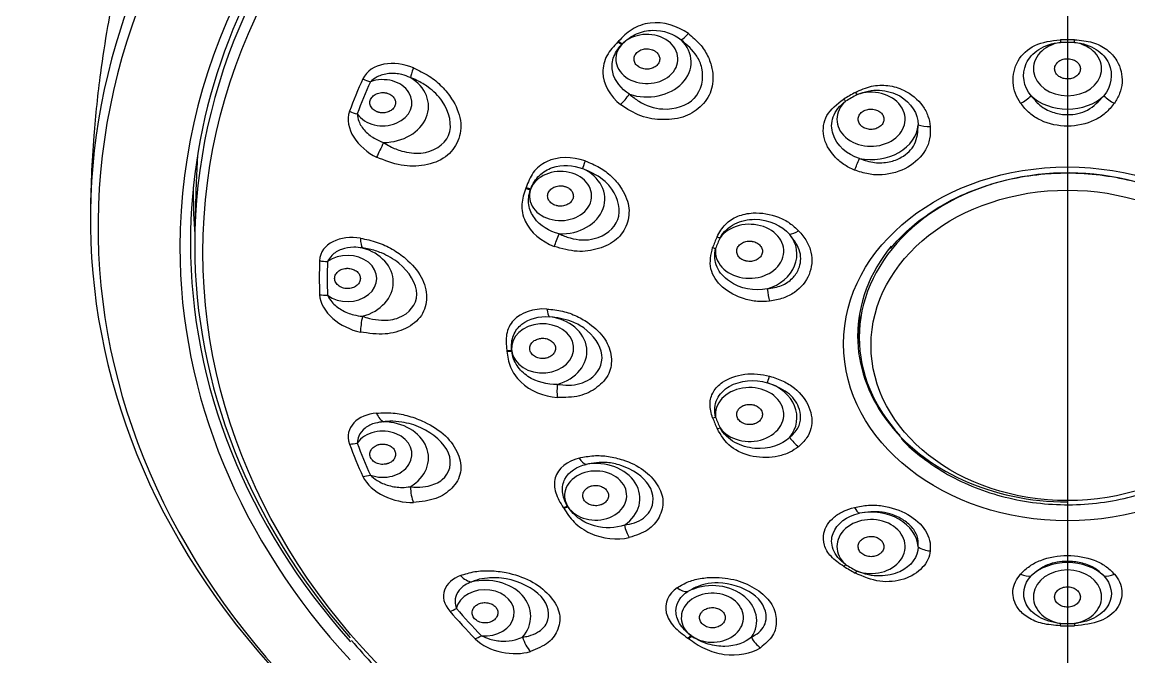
# Model space of a CAD drawing. Extents: x 1488 to 2842, y 0 to 992.
# Drawn here: x 1924.91 to 1967.95, y 621.13 to 645.82 of the extents above; entities that cross this region are included whole.
import ezdxf

# ---------------------------------------------------------------- set-up
doc = ezdxf.new("R2010")
doc.units = 0
doc.header["$LTSCALE"] = 10
doc.header["$MEASUREMENT"] = 0
doc.linetypes.add('CENTER2', pattern=[28.575, 19.05, -3.175, 3.175, -3.175])
doc.layers.add('1', color=7, linetype='CONTINUOUS')
doc.layers.add('Cneter', color=1, linetype='CENTER2', lineweight=13)

msp = doc.modelspace()

# ---------------------------------------------------------------- linework, layer by layer
at = {"layer": '1', "color": 7, "linetype": 'Continuous', "lineweight": -3}
for p, q in [((1931.681, 639.646), (1931.627, 637.754)), ((1957.462, 634.039), (1957.462, 633.553))]:
    msp.add_line(p, q, dxfattribs=at)
for centre, major_axis, ratio, start_param, end_param in [((1965.562, 637.88), (37.699, 0), 0.790155, 5.156583, 10.55138), ((1965.562, 637.072), (-34.52, 0), 0.790155, 3.141593, 6.283185), ((1965.562, 637.237), (34.11, 0), 0.790155, 0, 3.141593), ((1965.562, 638.163), (-37.999, 0), 0.790155, 5.627397, 6.920378), ((1965.562, 637.15), (-33.944, 0), 0.790155, 5.595275, 6.283185), ((1949.203, 644.386), (1.209, 0), 0.790155, 2.51018, 8.762594), ((1950.942, 645.759), (-0.475, -0.643), 0.18333, 0.372338, 1.069202), ((1965.562, 634.638), (21.895, 0), 0.790155, 2.493937, 2.495651), ((1948.227, 645.441), (-0.579, 0.552), 0.489427, 1.773217, 2.007632), ((1948.249, 645.464), (0.578, -0.553), 0.488794, 4.91568, 5.150095), ((1965.562, 634.625), (21.709, 0), 0.790155, 2.493937, 2.495651), ((1949.203, 644.272), (-1.723, 0), 0.790155, 1.168192, 3.821397), ((1965.562, 644.005), (1.328, 0), 0.790155, 1.780257, 7.64452), ((1965.562, 633.738), (-14.424, 0), 0.790155, 4.69308, 4.731698), ((1965.286, 645.521), (-0.012, 0.8), 0.011834, 2.076794, 2.23044), ((1965.562, 633.733), (14.302, 0), 0.790155, 1.551487, 1.590105), ((1965.838, 645.521), (-0.012, -0.8), 0.011834, 0.911152, 1.064799), ((1940.392, 644.539), (-0.385, -0.923), 0.069891, 5.30923, 5.987258), ((1965.562, 635.88), (-29.098, 0), 0.790155, 5.940229, 5.997824), ((1938.932, 642.686), (1.136, 0), 0.790155, 3.645275, 8.292777), ((1965.562, 635.85), (28.789, 0), 0.790155, 2.798636, 2.856231), ((1938.45, 644.112), (-0.911, 0.412), 0.577214, 1.512063, 1.825951), ((1938.932, 642.543), (-1.779, 0), 0.790155, 1.589334, 4.065533), ((1957.921, 642.043), (1.328, 0), 0.790155, 2.408576, 8.272839), ((1965.562, 633.738), (-14.424, 0), 0.790155, 5.321398, 5.360017), ((1957.381, 643.492), (0.386, -0.701), 0.350617, 5.125372, 5.279019), ((1948.326, 643.021), (-0.496, -0.628), 0.201371, 1.028996, 1.72586), ((1956.934, 643.235), (-0.41, 0.687), 0.369764, 1.971146, 2.124793), ((1965.562, 633.733), (14.302, 0), 0.790155, 2.179806, 2.218424), ((1963.754, 643.071), (-0.651, -0.465), 0.42584, 1.252545, 1.894), ((1965.562, 643.89), (-1.842, 0), 0.790155, 0.696206, 2.445387), ((1967.37, 643.071), (-0.651, 0.465), 0.42584, 1.247593, 1.889048), ((1937.937, 642.866), (0.937, -0.348), 0.588121, 4.613484, 4.927372), ((1957.921, 641.928), (-1.842, 0), 0.790155, 1.324524, 3.073705), ((1960.272, 642.177), (-0.797, -0.065), 0.516767, 0.830444, 1.4719), ((1938.977, 641.099), (-0.439, -0.898), 0.027536, 4.683208, 5.361237), ((1965.562, 639.044), (-33.89, 0), 0.790155, 6.220452, 6.260703), ((1957.346, 640.498), (-0.294, -0.744), 0.137649, 1.008542, 1.649998), ((1965.562, 633.553), (-8.1, 0), 0.790155, 3.141593, 5.631894), ((1945.845, 639.058), (1.209, 0), 0.790155, 2.879779, 9.132193), ((1945.845, 638.943), (-1.723, 0), 0.790155, 1.537791, 4.190996), ((1946.959, 640.851), (-0.262, -0.756), 0.015481, 5.319461, 6.016325), ((1965.562, 639.166), (-34, 0), 0.790155, 6.274055, 6.283185), ((1965.562, 639.166), (-34, 0), 0.790155, 0, 0.059494), ((1965.562, 634.638), (21.895, 0), 0.790155, 2.863537, 2.86525), ((1944.677, 639.795), (-0.753, 0.27), 0.589653, 1.54494, 1.779354), ((1944.687, 639.823), (0.752, -0.272), 0.589366, 4.687755, 4.92217), ((1965.562, 634.625), (21.709, 0), 0.790155, 2.863537, 2.86525), ((1953.198, 636.907), (1.328, 0), 0.790155, 3.036895, 8.901158), ((1945.771, 637.552), (-0.285, -0.748), 0.006264, 0.917112, 1.613975), ((1965.562, 633.738), (-14.424, 0), 0.790155, 5.949717, 5.988335), ((1952.048, 637.922), (0.733, -0.321), 0.579144, 4.807386, 4.961032), ((1953.198, 636.792), (-1.842, 0), 0.790155, 1.952843, 3.702024), ((1955.194, 638.158), (-0.58, -0.551), 0.3757, 0.441364, 1.082819), ((1965.562, 637.072), (-34.52, 0), 0.790155, 0, 0.629497), ((1965.562, 637.237), (34.11, 0), 0.790155, 3.141593, 3.755087), ((1965.562, 637.15), (-33.944, 0), 0.790155, 0, 0.605935), ((1938.353, 637.984), (-0.155, -0.988), 0.252062, 5.362069, 6.040098), ((1937.562, 635.706), (-1.779, 0), 0.790155, 1.903493, 4.379692), ((1951.877, 637.507), (-0.747, 0.287), 0.586457, 1.638854, 1.792501), ((1965.562, 633.733), (14.302, 0), 0.790155, 2.808124, 2.846742), ((1965.562, 633.605), (8.162, 0), 0.790155, 2.567172, 3.141593), ((1965.562, 633.553), (-8.1, 0), 0.790155, 5.631894, 6.283185), ((1937.562, 635.85), (1.136, 0), 0.790155, 3.959434, 8.606936), ((1965.562, 635.88), (-29.098, 0), 0.790155, 6.254388, 6.311983), ((1936.785, 637.118), (-0.999, 0.036), 0.612653, 1.279239, 1.593127), ((1965.562, 635.85), (28.789, 0), 0.790155, 3.112795, 3.17039), ((1954.077, 635.44), (0.098, -0.794), 0.237725, 4.681171, 5.322626), ((1936.785, 635.808), (0.999, 0.036), 0.612653, 4.37617, 4.690058), ((1945.488, 635.139), (-0.037, -0.799), 0.234951, 5.362384, 6.059247), ((1965.562, 634.039), (8.1, 0), 0.790155, 3.061138, 3.141593), ((1938.353, 634.367), (-0.212, -0.977), 0.207528, 4.74651, 5.424539), ((1945.149, 633.13), (1.209, 0), 0.790155, 3.249378, 9.501792), ((1945.149, 633.016), (-1.723, 0), 0.790155, 1.90739, 4.560595), ((1965.562, 633.605), (8.162, 0), 0.790155, 3.141593, 3.665552), ((1965.562, 634.039), (8.15, 0), 0.790155, 3.152785, 3.260973), ((1965.562, 633.553), (-8.1, 0), 0.790155, 0, 0.637449), ((1965.562, 634.638), (21.895, 0), 0.790155, 3.233136, 3.234849), ((1943.944, 633.547), (0.795, 0.092), 0.610341, 4.407184, 4.641599), ((1943.948, 633.518), (-0.794, -0.094), 0.610244, 1.264274, 1.498689), ((1965.562, 634.625), (21.709, 0), 0.790155, 3.233136, 3.234849), ((1954.077, 632.547), (-0.208, -0.772), 0.056522, 0.242482, 0.883937), ((1945.888, 631.723), (-0.061, -0.798), 0.212439, 4.718598, 5.415462), ((1953.198, 630.558), (1.328, 0), 0.790155, 3.665213, 9.529476), ((1953.198, 630.444), (-1.842, 0), 0.790155, 2.581161, 4.330343), ((1938.977, 631.252), (0.091, -0.996), 0.432054, 5.368556, 6.046585), ((1938.932, 628.869), (-1.779, 0), 0.790155, 2.217652, 4.693852), ((1951.877, 630.939), (0.747, 0.287), 0.586457, 4.337038, 4.490685), ((1965.562, 633.738), (-14.424, 0), 0.790155, 0.29485, 0.333468), ((1965.562, 633.733), (14.302, 0), 0.790155, 3.436443, 3.475061), ((1965.562, 633.605), (8.162, 0), 0.790155, 3.665551, 4.712389), ((1938.932, 629.013), (1.136, 0), 0.790155, 4.273594, 8.921095), ((1952.048, 630.524), (-0.733, -0.321), 0.579144, 1.168506, 1.322153), ((1937.937, 630.059), (-0.937, -0.348), 0.588121, 1.041925, 1.355813), ((1965.562, 635.88), (-29.098, 0), 0.790155, 0.285362, 0.342957), ((1965.562, 635.85), (28.789, 0), 0.790155, 3.426954, 3.484549), ((1955.194, 629.83), (0.511, -0.615), 0.556904, 4.516601, 5.158057), ((1946.728, 629.392), (0.202, -0.774), 0.44544, 5.337326, 6.034189), ((1947.211, 627.405), (1.209, 0), 0.790155, 3.618977, 9.871391), ((1947.211, 627.29), (-1.723, 0), 0.790155, 2.276989, 4.930194), ((1938.45, 628.813), (0.911, 0.412), 0.577214, 4.143346, 4.457234), ((1940.392, 627.812), (0.03, -1), 0.3897, 4.764865, 5.442893), ((1946.121, 627.482), (0.677, 0.426), 0.548886, 4.145622, 4.380037), ((1965.562, 634.638), (21.895, 0), 0.790155, 3.602735, 3.604448), ((1946.137, 627.456), (-0.676, -0.427), 0.548418, 1.002967, 1.237381), ((1965.562, 634.625), (21.709, 0), 0.790155, 3.602735, 3.604448), ((1957.346, 627.489), (0.189, -0.777), 0.318853, 5.403993, 6.045448), ((1957.921, 625.308), (-1.842, 0), 0.790155, 3.20948, 4.958661), ((1948.663, 626.321), (0.177, -0.78), 0.425202, 4.701083, 5.397947), ((1957.921, 625.422), (1.328, 0), 0.790155, 4.293532, 10.157795), ((1960.272, 625.81), (0.796, -0.078), 0.69797, 4.082197, 4.723652), ((1956.934, 625.211), (0.41, 0.687), 0.369764, 4.004746, 4.158392), ((1965.562, 633.738), (-14.424, 0), 0.790155, 0.923169, 0.961787), ((1965.562, 633.733), (14.302, 0), 0.790155, 4.064761, 4.10338), ((1965.562, 623.346), (-1.842, 0), 0.790155, 3.837798, 5.58698), ((1942.204, 625.002), (0.359, -0.933), 0.592247, 5.317737, 5.995766), ((1942.909, 622.702), (-1.779, 0), 0.790155, 2.531812, 5.008011), ((1957.381, 624.954), (-0.386, -0.701), 0.350617, 0.85052, 1.004166), ((1963.754, 624.916), (0.6, -0.53), 0.607043, 5.181947, 5.823402), ((1965.562, 623.461), (1.328, 0), 0.790155, 4.92185, 10.786113), ((1967.37, 624.916), (0.6, 0.53), 0.607043, 3.601376, 4.242831), ((1942.909, 622.845), (1.136, 0), 0.790155, 4.587753, 9.235255), ((1950.511, 624.387), (0.458, -0.656), 0.61852, 5.225567, 5.92243), ((1951.751, 622.654), (1.209, 0), 0.790155, 3.988576, 10.24099), ((1951.751, 622.539), (-1.723, 0), 0.790155, 2.646588, 5.299793), ((1941.794, 623.627), (-0.756, -0.654), 0.50602, 0.844351, 1.158239), ((1965.562, 635.88), (-29.098, 0), 0.790155, 0.599521, 0.657116), ((1965.562, 635.85), (28.789, 0), 0.790155, 3.741114, 3.798709), ((1965.286, 622.925), (0.012, 0.8), 0.011834, 3.899098, 4.052745), ((1965.562, 633.733), (14.302, 0), 0.790155, 4.69308, 4.731698), ((1965.838, 622.925), (0.012, -0.8), 0.011834, 5.372033, 5.52568), ((1942.768, 622.568), (0.716, 0.699), 0.485274, 3.956021, 4.26991), ((1950.923, 622.449), (0.468, 0.649), 0.413301, 3.957805, 4.19222), ((1965.562, 634.625), (21.709, 0), 0.790155, 3.972334, 3.974047), ((1965.562, 633.738), (-14.424, 0), 0.790155, 1.551487, 1.590105), ((1944.895, 622.076), (0.292, -0.956), 0.556219, 4.729444, 5.407473), ((1965.562, 634.638), (21.895, 0), 0.790155, 3.972334, 3.974047), ((1950.951, 622.429), (-0.467, -0.65), 0.412525, 0.815539, 1.049953), ((1953.72, 622.075), (0.431, -0.674), 0.60329, 4.599472, 5.296335)]:
    msp.add_ellipse(centre, major_axis=major_axis, ratio=ratio, start_param=start_param, end_param=end_param, dxfattribs=at)
for centre, major_axis in [((1965.562, 636.859), (33.622, 0)), ((1965.562, 633.305), (-8.709, 0)), ((1965.562, 633.248), (7.641, 0))]:
    msp.add_ellipse(centre, major_axis=major_axis, ratio=0.790155, dxfattribs=at)
for points, knots in [([(1938.14, 666.576), (1937.654, 666.019), (1936.823, 665.013), (1935.8, 663.648), (1935.013, 662.52), (1934.313, 661.453), (1933.592, 660.276), (1932.782, 658.845), (1931.991, 657.304), (1931.262, 655.722), (1930.624, 654.192), (1930.016, 652.561), (1929.385, 650.626), (1928.873, 648.742), (1928.488, 647.027), (1928.196, 645.503), (1927.907, 643.633), (1927.65, 641.188), (1927.571, 639.344), (1927.563, 638.317)], [0, 0, 0, 0, 0.073159, 0.128421, 0.166706, 0.205894, 0.252033, 0.300947, 0.366045, 0.420507, 0.470557, 0.527281, 0.590481, 0.669456, 0.716247, 0.761084, 0.820335, 0.900163, 1, 1, 1, 1]), ([(1950.817, 645.373), (1950.396, 645.684), (1949.838, 645.845), (1949.072, 645.751), (1948.832, 645.665), (1948.423, 645.409), (1948.261, 645.243), (1948.101, 645.076)], [0, 0, 0, 0, 0.5, 0.5, 0.75, 0.75, 1, 1, 1, 1]), ([(1950.817, 645.373), (1950.975, 645.242), (1951.279, 644.99), (1951.588, 644.515), (1951.786, 643.926), (1951.795, 643.223), (1951.388, 642.56), (1950.717, 642.099), (1949.852, 641.99), (1948.939, 642.117), (1948.434, 642.445), (1948.178, 642.612)], [0, 0, 0, 0, 0.087607, 0.169371, 0.250856, 0.377447, 0.501128, 0.621802, 0.747777, 0.872041, 1, 1, 1, 1]), ([(1948.249, 644.974), (1948.412, 645.141), (1948.599, 645.274), (1949.003, 645.452), (1949.217, 645.497), (1949.847, 645.513), (1950.25, 645.364), (1950.543, 645.128)], [0, 0, 0, 0, 0.25, 0.25, 0.5, 0.5, 1, 1, 1, 1]), ([(1948.078, 645.052), (1947.92, 644.886), (1947.76, 644.715), (1947.543, 644.315), (1947.487, 644.09), (1947.505, 643.404), (1947.771, 642.934), (1948.178, 642.612)], [0, 0, 0, 0, 0.25, 0.25, 0.5, 0.5, 1, 1, 1, 1]), ([(1948.527, 643.019), (1948.203, 643.22), (1947.952, 643.531), (1947.837, 644.052), (1947.842, 644.236), (1947.956, 644.601), (1948.069, 644.783), (1948.227, 644.95)], [0, 0, 0, 0, 0.5, 0.5, 0.75, 0.75, 1, 1, 1, 1]), ([(1948.527, 643.019), (1948.644, 642.923), (1949.01, 642.62), (1949.956, 642.306), (1950.769, 642.572), (1951.332, 643.162), (1951.473, 643.796), (1951.126, 644.614), (1950.766, 644.931), (1950.543, 645.128)], [0, 0, 0, 0, 0.080562, 0.253207, 0.499831, 0.500495, 0.747529, 0.843295, 1, 1, 1, 1]), ([(1949.502, 644.703), (1949.489, 644.711), (1949.461, 644.725), (1949.402, 644.75), (1949.321, 644.773), (1949.22, 644.784), (1949.083, 644.777), (1948.921, 644.727), (1948.772, 644.609), (1948.708, 644.479), (1948.7, 644.37), (1948.714, 644.289), (1948.75, 644.212), (1948.803, 644.144), (1948.855, 644.101), (1948.893, 644.076), (1948.92, 644.06), (1948.995, 644.022), (1949.134, 643.985), (1949.293, 643.992), (1949.411, 644.025), (1949.492, 644.061), (1949.563, 644.109), (1949.641, 644.186), (1949.703, 644.302), (1949.708, 644.454), (1949.651, 644.573), (1949.585, 644.643), (1949.54, 644.679), (1949.515, 644.695), (1949.502, 644.703)], [0, 0, 0, 0, 0.015625, 0.03125, 0.0625, 0.09375, 0.125, 0.1875, 0.25, 0.3125, 0.34375, 0.375, 0.40625, 0.4375, 0.46875, 0.476562, 0.484375, 0.5, 0.5625, 0.625, 0.65625, 0.6875, 0.71875, 0.75, 0.8125, 0.875, 0.9375, 0.96875, 0.984375, 1, 1, 1, 1]), ([(1963.738, 642.663), (1963.664, 642.786), (1963.511, 643.04), (1963.401, 643.61), (1963.547, 644.333), (1964.263, 645.017), (1964.934, 645.094), (1965.283, 645.134)], [0, 0, 0, 0, 0.121003, 0.24993, 0.500418, 0.740079, 1, 1, 1, 1]), ([(1964.148, 642.956), (1963.857, 643.311), (1963.764, 643.785), (1964.055, 644.421), (1964.22, 644.614), (1964.671, 644.906), (1964.961, 645.002), (1965.286, 645.031)], [0, 0, 0, 0, 0.5, 0.5, 0.75, 0.75, 1, 1, 1, 1]), ([(1965.838, 645.031), (1966.161, 645.002), (1966.451, 644.907), (1966.902, 644.616), (1967.069, 644.421), (1967.358, 643.79), (1967.266, 643.31), (1966.975, 642.956)], [0, 0, 0, 0, 0.25, 0.25, 0.5, 0.5, 1, 1, 1, 1]), ([(1965.84, 645.134), (1966.078, 645.114), (1966.529, 645.078), (1967.118, 644.779), (1967.59, 644.247), (1967.733, 643.61), (1967.615, 643.039), (1967.461, 642.786), (1967.385, 642.663)], [0, 0, 0, 0, 0.178327, 0.339125, 0.500023, 0.752204, 0.878517, 1, 1, 1, 1]), ([(1966.062, 644.005), (1966.062, 644.018), (1966.06, 644.044), (1966.05, 644.096), (1966.025, 644.16), (1965.977, 644.229), (1965.891, 644.31), (1965.748, 644.383), (1965.545, 644.41), (1965.345, 644.373), (1965.207, 644.292), (1965.128, 644.206), (1965.086, 644.134), (1965.067, 644.07), (1965.062, 644.025), (1965.062, 643.999), (1965.064, 643.96), (1965.076, 643.903), (1965.121, 643.807), (1965.219, 643.704), (1965.386, 643.625), (1965.578, 643.6), (1965.768, 643.634), (1965.93, 643.722), (1966.019, 643.831), (1966.056, 643.929), (1966.062, 643.979), (1966.062, 644.005)], [0, 0, 0, 0, 0.015625, 0.03125, 0.0625, 0.09375, 0.125, 0.1875, 0.25, 0.3125, 0.375, 0.40625, 0.4375, 0.46875, 0.484375, 0.492188, 0.5, 0.53125, 0.5625, 0.625, 0.6875, 0.75, 0.8125, 0.875, 0.9375, 0.96875, 1, 1, 1, 1]), ([(1940.122, 644.043), (1940.33, 643.944), (1940.733, 643.753), (1941.242, 643.332), (1941.701, 642.759), (1942.033, 642.007), (1941.914, 641.179), (1941.424, 640.514), (1940.586, 640.217), (1939.625, 640.193), (1939.009, 640.439), (1938.692, 640.566)], [0, 0, 0, 0, 0.087456, 0.169153, 0.25014, 0.377375, 0.499739, 0.622279, 0.749894, 0.871256, 1, 1, 1, 1]), ([(1940.004, 643.665), (1939.896, 643.707), (1939.627, 643.814), (1939.167, 643.844), (1938.731, 643.732), (1938.533, 643.568), (1938.45, 643.499)], [0, 0, 0, 0, 0.200427, 0.49953, 0.790892, 1, 1, 1, 1]), ([(1938.965, 641.138), (1939.047, 641.087), (1939.27, 640.946), (1939.761, 640.758), (1940.663, 640.637), (1941.335, 641.034), (1941.65, 641.8), (1941.469, 642.601), (1940.784, 643.253), (1940.332, 643.532), (1940.091, 643.63), (1940.004, 643.665)], [0, 0, 0, 0, 0.046355, 0.127416, 0.254336, 0.50001, 0.500136, 0.746142, 0.872777, 0.954138, 1, 1, 1, 1]), ([(1939.087, 643.062), (1939.079, 643.064), (1939.062, 643.068), (1939.028, 643.075), (1938.968, 643.082), (1938.881, 643.082), (1938.778, 643.065), (1938.65, 643.021), (1938.518, 642.927), (1938.429, 642.772), (1938.429, 642.628), (1938.474, 642.521), (1938.528, 642.449), (1938.599, 642.388), (1938.669, 642.349), (1938.721, 642.328), (1938.752, 642.318), (1938.771, 642.312), (1938.787, 642.308), (1938.803, 642.305), (1938.831, 642.299), (1938.918, 642.287), (1939.03, 642.294), (1939.146, 642.327), (1939.251, 642.376), (1939.357, 642.463), (1939.431, 642.596), (1939.439, 642.743), (1939.378, 642.885), (1939.277, 642.98), (1939.176, 643.034), (1939.12, 643.053), (1939.091, 643.061), (1939.087, 643.062)], [0, 0, 0, 0, 0.007812, 0.015625, 0.03125, 0.0625, 0.09375, 0.125, 0.1875, 0.25, 0.3125, 0.34375, 0.375, 0.40625, 0.4375, 0.453125, 0.460938, 0.46875, 0.472656, 0.476562, 0.484375, 0.5, 0.5625, 0.59375, 0.625, 0.6875, 0.75, 0.8125, 0.875, 0.9375, 0.96875, 0.996094, 1, 1, 1, 1]), ([(1957.311, 643.087), (1957.516, 643.181), (1957.906, 643.361), (1958.585, 643.388), (1959.325, 643.167), (1959.87, 642.706), (1960.159, 642.179), (1960.204, 641.898), (1960.226, 641.761)], [0, 0, 0, 0, 0.178327, 0.339125, 0.500023, 0.752204, 0.878517, 1, 1, 1, 1]), ([(1957.381, 643.002), (1957.663, 643.128), (1957.967, 643.185), (1958.539, 643.157), (1958.812, 643.075), (1959.488, 642.692), (1959.748, 642.255), (1959.759, 641.829)], [0, 0, 0, 0, 0.25, 0.25, 0.5, 0.5, 1, 1, 1, 1]), ([(1957.276, 640.067), (1957.133, 640.135), (1956.838, 640.274), (1956.365, 640.695), (1955.997, 641.361), (1956.115, 642.258), (1956.605, 642.633), (1956.86, 642.828)], [0, 0, 0, 0, 0.121003, 0.24993, 0.500418, 0.740079, 1, 1, 1, 1]), ([(1957.472, 640.516), (1956.989, 640.672), (1956.584, 641.019), (1956.373, 641.675), (1956.37, 641.91), (1956.527, 642.358), (1956.693, 642.57), (1956.934, 642.745)], [0, 0, 0, 0, 0.5, 0.5, 0.75, 0.75, 1, 1, 1, 1]), ([(1967.385, 642.663), (1967.275, 642.529), (1967.062, 642.269), (1966.469, 641.891), (1965.564, 641.697), (1964.657, 641.89), (1964.063, 642.268), (1963.849, 642.528), (1963.738, 642.663)], [0, 0, 0, 0, 0.130106, 0.252927, 0.499594, 0.746402, 0.869479, 1, 1, 1, 1]), ([(1964.148, 642.956), (1964.269, 642.809), (1964.501, 642.524), (1965.021, 642.279), (1965.65, 642.181), (1966.422, 642.348), (1966.784, 642.746), (1966.975, 642.956)], [0, 0, 0, 0, 0.179168, 0.347393, 0.501625, 0.737142, 1, 1, 1, 1]), ([(1937.937, 642.253), (1937.952, 642.157), (1937.987, 641.925), (1938.231, 641.568), (1938.589, 641.286), (1938.858, 641.18), (1938.965, 641.138)], [0, 0, 0, 0, 0.208279, 0.500324, 0.801781, 1, 1, 1, 1]), ([(1958.325, 642.275), (1958.315, 642.286), (1958.294, 642.306), (1958.247, 642.344), (1958.18, 642.384), (1958.09, 642.418), (1957.959, 642.443), (1957.789, 642.435), (1957.606, 642.363), (1957.471, 642.24), (1957.42, 642.111), (1957.42, 642.004), (1957.439, 641.927), (1957.471, 641.866), (1957.501, 641.827), (1957.52, 641.806), (1957.551, 641.776), (1957.603, 641.735), (1957.711, 641.678), (1957.867, 641.64), (1958.061, 641.654), (1958.234, 641.723), (1958.363, 641.839), (1958.428, 641.985), (1958.42, 642.115), (1958.377, 642.211), (1958.344, 642.255), (1958.325, 642.275)], [0, 0, 0, 0, 0.015625, 0.03125, 0.0625, 0.09375, 0.125, 0.1875, 0.25, 0.3125, 0.375, 0.40625, 0.4375, 0.46875, 0.484375, 0.492188, 0.5, 0.53125, 0.5625, 0.625, 0.6875, 0.75, 0.8125, 0.875, 0.9375, 0.96875, 1, 1, 1, 1]), ([(1960.226, 641.761), (1960.228, 641.599), (1960.23, 641.285), (1960.004, 640.697), (1959.403, 640.116), (1958.539, 639.855), (1957.805, 639.891), (1957.456, 640.007), (1957.276, 640.067)], [0, 0, 0, 0, 0.130106, 0.252927, 0.499594, 0.746402, 0.869479, 1, 1, 1, 1]), ([(1957.472, 640.516), (1957.666, 640.45), (1958.042, 640.321), (1958.624, 640.359), (1959.198, 640.569), (1959.713, 641.067), (1959.743, 641.566), (1959.759, 641.829)], [0, 0, 0, 0, 0.179168, 0.347393, 0.501625, 0.737142, 1, 1, 1, 1]), ([(1946.8, 640.424), (1946.297, 640.598), (1945.734, 640.594), (1945.092, 640.292), (1944.914, 640.144), (1944.657, 639.79), (1944.581, 639.589), (1944.508, 639.387)], [0, 0, 0, 0, 0.5, 0.5, 0.75, 0.75, 1, 1, 1, 1]), ([(1944.687, 639.333), (1944.762, 639.536), (1944.876, 639.713), (1945.168, 639.994), (1945.343, 640.096), (1945.91, 640.289), (1946.338, 640.263), (1946.703, 640.124)], [0, 0, 0, 0, 0.25, 0.25, 0.5, 0.5, 1, 1, 1, 1]), ([(1946.8, 640.424), (1946.993, 640.345), (1947.368, 640.193), (1947.84, 639.834), (1948.26, 639.336), (1948.561, 638.678), (1948.475, 637.942), (1948.07, 637.322), (1947.346, 636.978), (1946.482, 636.843), (1945.898, 637.011), (1945.601, 637.096)], [0, 0, 0, 0, 0.087607, 0.169371, 0.250856, 0.377447, 0.501128, 0.621802, 0.747777, 0.872041, 1, 1, 1, 1]), ([(1945.788, 637.582), (1945.929, 637.524), (1946.373, 637.341), (1947.334, 637.308), (1947.943, 637.785), (1948.199, 638.496), (1948.063, 639.13), (1947.424, 639.803), (1946.979, 640.001), (1946.703, 640.124)], [0, 0, 0, 0, 0.080562, 0.253207, 0.499831, 0.500495, 0.747529, 0.843295, 1, 1, 1, 1]), ([(1958.682, 637.015), (1958.9, 637.282), (1959.387, 637.792), (1960.273, 638.471), (1961.29, 639.043), (1962.408, 639.487), (1963.598, 639.794), (1964.663, 639.932), (1965.32, 639.955), (1965.562, 639.955)], [0, 0, 0, 0, 0.148784, 0.301881, 0.454578, 0.607051, 0.759409, 0.911703, 1, 1, 1, 1]), ([(1965.562, 639.955), (1965.778, 639.955), (1966.408, 639.935), (1967.447, 639.808), (1968.639, 639.512), (1969.761, 639.079), (1970.774, 638.514), (1971.488, 638.005), (1971.816, 637.669), (1971.893, 637.585)], [0, 0, 0, 0, 0.088697, 0.260068, 0.431487, 0.602833, 0.774127, 0.945438, 1, 1, 1, 1]), ([(1944.498, 639.358), (1944.426, 639.159), (1944.355, 638.953), (1944.329, 638.517), (1944.373, 638.29), (1944.674, 637.652), (1945.105, 637.285), (1945.601, 637.096)], [0, 0, 0, 0, 0.25, 0.25, 0.5, 0.5, 1, 1, 1, 1]), ([(1945.788, 637.582), (1945.409, 637.679), (1945.048, 637.9), (1944.718, 638.355), (1944.641, 638.528), (1944.584, 638.902), (1944.607, 639.104), (1944.677, 639.305)], [0, 0, 0, 0, 0.5, 0.5, 0.75, 0.75, 1, 1, 1, 1]), ([(1945.979, 639.438), (1945.963, 639.442), (1945.931, 639.448), (1945.864, 639.454), (1945.779, 639.452), (1945.679, 639.433), (1945.555, 639.388), (1945.427, 639.295), (1945.341, 639.143), (1945.341, 639.003), (1945.383, 638.899), (1945.434, 638.827), (1945.502, 638.766), (1945.583, 638.718), (1945.651, 638.692), (1945.698, 638.68), (1945.73, 638.673), (1945.818, 638.659), (1945.964, 638.664), (1946.109, 638.716), (1946.204, 638.78), (1946.263, 638.837), (1946.307, 638.902), (1946.345, 638.996), (1946.35, 639.121), (1946.285, 639.264), (1946.178, 639.359), (1946.084, 639.406), (1946.025, 639.427), (1945.995, 639.435), (1945.979, 639.438)], [0, 0, 0, 0, 0.015625, 0.03125, 0.0625, 0.09375, 0.125, 0.1875, 0.25, 0.3125, 0.34375, 0.375, 0.40625, 0.4375, 0.46875, 0.476562, 0.484375, 0.5, 0.5625, 0.625, 0.65625, 0.6875, 0.71875, 0.75, 0.8125, 0.875, 0.9375, 0.96875, 0.984375, 1, 1, 1, 1]), ([(1951.932, 637.469), (1952.027, 637.64), (1952.208, 637.966), (1952.716, 638.299), (1953.443, 638.454), (1954.181, 638.323), (1954.767, 638.02), (1954.994, 637.81), (1955.105, 637.707)], [0, 0, 0, 0, 0.178327, 0.339125, 0.500023, 0.752204, 0.878517, 1, 1, 1, 1]), ([(1952.048, 637.432), (1952.183, 637.665), (1952.384, 637.852), (1952.858, 638.093), (1953.133, 638.151), (1953.938, 638.148), (1954.451, 637.91), (1954.759, 637.566)], [0, 0, 0, 0, 0.25, 0.25, 0.5, 0.5, 1, 1, 1, 1]), ([(1953.885, 635.441), (1954.079, 635.475), (1954.456, 635.539), (1954.878, 635.834), (1955.176, 636.269), (1955.238, 636.914), (1954.924, 637.341), (1954.759, 637.566)], [0, 0, 0, 0, 0.179168, 0.347393, 0.501625, 0.737142, 1, 1, 1, 1]), ([(1955.105, 637.707), (1955.217, 637.574), (1955.434, 637.316), (1955.662, 636.729), (1955.594, 635.975), (1955.104, 635.367), (1954.509, 635.062), (1954.159, 634.999), (1953.978, 634.966)], [0, 0, 0, 0, 0.130106, 0.252927, 0.499594, 0.746402, 0.869479, 1, 1, 1, 1]), ([(1938.143, 637.035), (1938.029, 637.05), (1937.746, 637.087), (1937.316, 637.006), (1936.959, 636.795), (1936.836, 636.59), (1936.785, 636.505)], [0, 0, 0, 0, 0.200427, 0.49953, 0.790892, 1, 1, 1, 1]), ([(1938.061, 637.418), (1938.282, 637.372), (1938.708, 637.285), (1939.313, 637.003), (1939.93, 636.565), (1940.499, 635.926), (1940.696, 635.108), (1940.503, 634.358), (1939.868, 633.876), (1939.024, 633.626), (1938.388, 633.716), (1938.061, 633.762)], [0, 0, 0, 0, 0.087456, 0.169153, 0.25014, 0.377375, 0.499739, 0.622279, 0.749894, 0.871256, 1, 1, 1, 1]), ([(1938.143, 634.378), (1938.232, 634.348), (1938.476, 634.266), (1938.972, 634.202), (1939.806, 634.298), (1940.254, 634.835), (1940.253, 635.64), (1939.805, 636.362), (1938.97, 636.824), (1938.475, 636.985), (1938.231, 637.022), (1938.143, 637.035)], [0, 0, 0, 0, 0.046355, 0.127416, 0.254336, 0.50001, 0.500136, 0.746142, 0.872777, 0.954138, 1, 1, 1, 1]), ([(1953.978, 634.966), (1953.821, 634.956), (1953.497, 634.937), (1952.842, 635.068), (1952.1, 635.449), (1951.574, 636.242), (1951.697, 636.774), (1951.76, 637.05)], [0, 0, 0, 0, 0.121003, 0.24993, 0.500418, 0.740079, 1, 1, 1, 1]), ([(1953.885, 635.441), (1953.396, 635.348), (1952.833, 635.446), (1952.201, 635.886), (1952.031, 636.076), (1951.835, 636.514), (1951.812, 636.763), (1951.877, 637.017)], [0, 0, 0, 0, 0.5, 0.5, 0.75, 0.75, 1, 1, 1, 1]), ([(1953.352, 637.283), (1953.337, 637.287), (1953.305, 637.294), (1953.239, 637.302), (1953.155, 637.303), (1953.056, 637.288), (1952.932, 637.249), (1952.8, 637.163), (1952.705, 637.02), (1952.688, 636.858), (1952.743, 636.729), (1952.822, 636.643), (1952.895, 636.589), (1952.966, 636.555), (1953.019, 636.538), (1953.05, 636.529), (1953.098, 636.519), (1953.17, 636.51), (1953.3, 636.514), (1953.454, 636.556), (1953.601, 636.657), (1953.69, 636.794), (1953.708, 636.947), (1953.651, 637.096), (1953.549, 637.197), (1953.442, 637.254), (1953.383, 637.275), (1953.352, 637.283)], [0, 0, 0, 0, 0.015625, 0.03125, 0.0625, 0.09375, 0.125, 0.1875, 0.25, 0.3125, 0.375, 0.40625, 0.4375, 0.46875, 0.484375, 0.492188, 0.5, 0.53125, 0.5625, 0.625, 0.6875, 0.75, 0.8125, 0.875, 0.9375, 0.96875, 1, 1, 1, 1]), ([(1937.562, 636.245), (1937.553, 636.245), (1937.536, 636.244), (1937.501, 636.242), (1937.441, 636.235), (1937.358, 636.214), (1937.267, 636.172), (1937.163, 636.099), (1937.073, 635.978), (1937.049, 635.808), (1937.106, 635.671), (1937.191, 635.581), (1937.27, 635.525), (1937.361, 635.485), (1937.443, 635.464), (1937.501, 635.457), (1937.534, 635.455), (1937.555, 635.455), (1937.571, 635.455), (1937.588, 635.455), (1937.616, 635.457), (1937.705, 635.467), (1937.809, 635.5), (1937.906, 635.56), (1937.987, 635.632), (1938.053, 635.741), (1938.071, 635.885), (1938.021, 636.028), (1937.908, 636.147), (1937.774, 636.213), (1937.658, 636.239), (1937.597, 636.244), (1937.566, 636.245), (1937.562, 636.245)], [0, 0, 0, 0, 0.007812, 0.015625, 0.03125, 0.0625, 0.09375, 0.125, 0.1875, 0.25, 0.3125, 0.34375, 0.375, 0.40625, 0.4375, 0.453125, 0.460938, 0.46875, 0.472656, 0.476562, 0.484375, 0.5, 0.5625, 0.59375, 0.625, 0.6875, 0.75, 0.8125, 0.875, 0.9375, 0.96875, 0.996094, 1, 1, 1, 1]), ([(1936.785, 635.195), (1936.836, 635.106), (1936.959, 634.894), (1937.317, 634.613), (1937.747, 634.43), (1938.031, 634.393), (1938.143, 634.378)], [0, 0, 0, 0, 0.208279, 0.500324, 0.801781, 1, 1, 1, 1]), ([(1945.316, 634.662), (1944.799, 634.686), (1944.308, 634.525), (1943.876, 634.065), (1943.785, 633.878), (1943.713, 633.475), (1943.735, 633.266), (1943.759, 633.057)], [0, 0, 0, 0, 0.5, 0.5, 0.75, 0.75, 1, 1, 1, 1]), ([(1945.316, 634.662), (1945.52, 634.642), (1945.915, 634.604), (1946.486, 634.398), (1947.071, 634.049), (1947.623, 633.517), (1947.869, 632.805), (1947.785, 632.113), (1947.3, 631.59), (1946.602, 631.225), (1946.017, 631.219), (1945.72, 631.217)], [0, 0, 0, 0, 0.087607, 0.169371, 0.250856, 0.377447, 0.501128, 0.621802, 0.747777, 0.872041, 1, 1, 1, 1]), ([(1943.944, 633.057), (1943.922, 633.267), (1943.947, 633.465), (1944.087, 633.81), (1944.2, 633.955), (1944.626, 634.294), (1945.022, 634.389), (1945.41, 634.361)], [0, 0, 0, 0, 0.25, 0.25, 0.5, 0.5, 1, 1, 1, 1]), ([(1945.718, 631.73), (1945.866, 631.715), (1946.328, 631.666), (1947.175, 631.9), (1947.497, 632.514), (1947.41, 633.25), (1947.016, 633.806), (1946.172, 634.26), (1945.702, 634.322), (1945.41, 634.361)], [0, 0, 0, 0, 0.080562, 0.253207, 0.499831, 0.500495, 0.747529, 0.843295, 1, 1, 1, 1]), ([(1945.101, 633.523), (1945.084, 633.522), (1945.051, 633.518), (1944.986, 633.505), (1944.908, 633.479), (1944.823, 633.433), (1944.728, 633.355), (1944.652, 633.232), (1944.641, 633.066), (1944.705, 632.935), (1944.792, 632.85), (1944.872, 632.798), (1944.963, 632.761), (1945.061, 632.739), (1945.136, 632.734), (1945.185, 632.736), (1945.218, 632.739), (1945.307, 632.751), (1945.441, 632.797), (1945.552, 632.887), (1945.612, 632.974), (1945.64, 633.044), (1945.652, 633.117), (1945.645, 633.215), (1945.592, 633.334), (1945.465, 633.449), (1945.322, 633.507), (1945.213, 633.523), (1945.149, 633.526), (1945.117, 633.525), (1945.101, 633.523)], [0, 0, 0, 0, 0.015625, 0.03125, 0.0625, 0.09375, 0.125, 0.1875, 0.25, 0.3125, 0.34375, 0.375, 0.40625, 0.4375, 0.46875, 0.476562, 0.484375, 0.5, 0.5625, 0.625, 0.65625, 0.6875, 0.71875, 0.75, 0.8125, 0.875, 0.9375, 0.96875, 0.984375, 1, 1, 1, 1]), ([(1959.091, 629.64), (1959.098, 629.631), (1959.33, 629.341), (1959.93, 628.854), (1960.881, 628.206), (1961.962, 627.696), (1963.125, 627.322), (1964.347, 627.096), (1965.599, 627.023), (1966.85, 627.105), (1968.072, 627.34), (1969.234, 627.724), (1970.311, 628.248), (1971.274, 628.9), (1972.102, 629.666), (1972.772, 630.527), (1973.267, 631.461), (1973.571, 632.426), (1973.656, 633.132), (1973.662, 633.501), (1973.662, 633.553)], [0, 0, 0, 0, 0.001863, 0.063469, 0.125304, 0.187297, 0.249386, 0.311528, 0.373702, 0.435903, 0.498134, 0.560396, 0.622683, 0.684966, 0.747192, 0.809278, 0.871128, 0.932666, 0.990473, 1, 1, 1, 1]), ([(1943.763, 633.027), (1943.787, 632.821), (1943.815, 632.608), (1943.983, 632.194), (1944.121, 631.994), (1944.664, 631.48), (1945.203, 631.256), (1945.72, 631.217)], [0, 0, 0, 0, 0.25, 0.25, 0.5, 0.5, 1, 1, 1, 1]), ([(1945.718, 631.73), (1945.337, 631.715), (1944.915, 631.82), (1944.413, 632.152), (1944.266, 632.293), (1944.046, 632.625), (1943.974, 632.82), (1943.948, 633.027)], [0, 0, 0, 0, 0.5, 0.5, 0.75, 0.75, 1, 1, 1, 1]), ([(1951.76, 630.426), (1951.708, 630.609), (1951.61, 630.956), (1951.755, 631.456), (1952.189, 631.909), (1952.84, 632.135), (1953.498, 632.151), (1953.82, 632.082), (1953.978, 632.048)], [0, 0, 0, 0, 0.178327, 0.339125, 0.500023, 0.752204, 0.878517, 1, 1, 1, 1]), ([(1951.877, 630.449), (1951.813, 630.7), (1951.835, 630.945), (1952.03, 631.357), (1952.201, 631.53), (1952.828, 631.895), (1953.398, 631.934), (1953.885, 631.794)], [0, 0, 0, 0, 0.25, 0.25, 0.5, 0.5, 1, 1, 1, 1]), ([(1953.978, 632.048), (1954.158, 631.99), (1954.508, 631.877), (1955.102, 631.502), (1955.593, 630.857), (1955.663, 630.141), (1955.435, 629.624), (1955.218, 629.415), (1955.105, 629.307)], [0, 0, 0, 0, 0.130106, 0.252927, 0.499594, 0.746402, 0.869479, 1, 1, 1, 1]), ([(1954.759, 629.67), (1954.878, 629.784), (1955.111, 630.005), (1955.212, 630.434), (1955.121, 630.922), (1954.706, 631.477), (1954.169, 631.685), (1953.885, 631.794)], [0, 0, 0, 0, 0.179168, 0.347393, 0.501625, 0.737142, 1, 1, 1, 1]), ([(1938.692, 630.613), (1938.904, 630.622), (1939.313, 630.639), (1939.954, 630.514), (1940.667, 630.241), (1941.418, 629.768), (1941.911, 629.036), (1942.035, 628.277), (1941.665, 627.67), (1941.021, 627.233), (1940.428, 627.169), (1940.122, 627.136)], [0, 0, 0, 0, 0.087456, 0.169153, 0.25014, 0.377375, 0.499739, 0.622279, 0.749894, 0.871256, 1, 1, 1, 1]), ([(1953.043, 630.934), (1953.028, 630.93), (1952.997, 630.921), (1952.937, 630.897), (1952.868, 630.859), (1952.799, 630.801), (1952.729, 630.711), (1952.685, 630.581), (1952.715, 630.421), (1952.822, 630.282), (1952.962, 630.203), (1953.09, 630.17), (1953.189, 630.161), (1953.272, 630.166), (1953.328, 630.177), (1953.359, 630.184), (1953.406, 630.198), (1953.471, 630.224), (1953.573, 630.288), (1953.666, 630.394), (1953.71, 630.543), (1953.68, 630.695), (1953.581, 630.828), (1953.424, 630.922), (1953.266, 630.956), (1953.137, 630.953), (1953.074, 630.942), (1953.043, 630.934)], [0, 0, 0, 0, 0.015625, 0.03125, 0.0625, 0.09375, 0.125, 0.1875, 0.25, 0.3125, 0.375, 0.40625, 0.4375, 0.46875, 0.484375, 0.492188, 0.5, 0.53125, 0.5625, 0.625, 0.6875, 0.75, 0.8125, 0.875, 0.9375, 0.96875, 1, 1, 1, 1]), ([(1938.965, 630.275), (1938.857, 630.262), (1938.588, 630.23), (1938.231, 630.05), (1937.987, 629.764), (1937.952, 629.54), (1937.937, 629.446)], [0, 0, 0, 0, 0.200427, 0.49953, 0.790892, 1, 1, 1, 1]), ([(1940.004, 627.748), (1940.092, 627.74), (1940.333, 627.719), (1940.786, 627.773), (1941.47, 628.059), (1941.649, 628.675), (1941.334, 629.441), (1940.662, 630.022), (1939.759, 630.267), (1939.269, 630.305), (1939.046, 630.283), (1938.965, 630.275)], [0, 0, 0, 0, 0.046355, 0.127416, 0.254336, 0.50001, 0.500136, 0.746142, 0.872777, 0.954138, 1, 1, 1, 1]), ([(1955.105, 629.307), (1954.994, 629.229), (1954.765, 629.067), (1954.177, 628.879), (1953.345, 628.856), (1952.377, 629.266), (1952.085, 629.754), (1951.932, 630.008)], [0, 0, 0, 0, 0.121003, 0.24993, 0.500418, 0.740079, 1, 1, 1, 1]), ([(1954.759, 629.67), (1954.45, 629.371), (1953.944, 629.195), (1953.132, 629.264), (1952.861, 629.342), (1952.386, 629.607), (1952.184, 629.799), (1952.048, 630.034)], [0, 0, 0, 0, 0.5, 0.5, 0.75, 0.75, 1, 1, 1, 1]), ([(1938.778, 629.389), (1938.77, 629.386), (1938.753, 629.382), (1938.721, 629.371), (1938.667, 629.349), (1938.596, 629.309), (1938.526, 629.248), (1938.456, 629.153), (1938.417, 629.015), (1938.461, 628.848), (1938.568, 628.732), (1938.684, 628.667), (1938.782, 628.633), (1938.884, 628.617), (1938.97, 628.617), (1939.028, 628.625), (1939.06, 628.631), (1939.08, 628.635), (1939.096, 628.64), (1939.111, 628.644), (1939.138, 628.652), (1939.218, 628.683), (1939.304, 628.74), (1939.373, 628.821), (1939.422, 628.91), (1939.442, 629.029), (1939.403, 629.171), (1939.3, 629.294), (1939.145, 629.38), (1938.992, 629.411), (1938.872, 629.407), (1938.811, 629.397), (1938.782, 629.39), (1938.778, 629.389)], [0, 0, 0, 0, 0.007812, 0.015625, 0.03125, 0.0625, 0.09375, 0.125, 0.1875, 0.25, 0.3125, 0.34375, 0.375, 0.40625, 0.4375, 0.453125, 0.460938, 0.46875, 0.472656, 0.476562, 0.484375, 0.5, 0.5625, 0.59375, 0.625, 0.6875, 0.75, 0.8125, 0.875, 0.9375, 0.96875, 0.996094, 1, 1, 1, 1]), ([(1946.566, 628.866), (1946.105, 628.745), (1945.752, 628.46), (1945.589, 627.912), (1945.596, 627.712), (1945.721, 627.317), (1945.836, 627.128), (1945.954, 626.94)], [0, 0, 0, 0, 0.5, 0.5, 0.75, 0.75, 1, 1, 1, 1]), ([(1946.566, 628.866), (1946.754, 628.904), (1947.115, 628.977), (1947.708, 628.944), (1948.38, 628.78), (1949.108, 628.437), (1949.652, 627.841), (1949.901, 627.174), (1949.72, 626.553), (1949.283, 626.02), (1948.776, 625.853), (1948.518, 625.768)], [0, 0, 0, 0, 0.087607, 0.169371, 0.250856, 0.377447, 0.501128, 0.621802, 0.747777, 0.872041, 1, 1, 1, 1]), ([(1946.121, 626.992), (1946.004, 627.182), (1945.937, 627.373), (1945.906, 627.735), (1945.943, 627.902), (1946.17, 628.337), (1946.48, 628.537), (1946.839, 628.619)], [0, 0, 0, 0, 0.25, 0.25, 0.5, 0.5, 1, 1, 1, 1]), ([(1948.329, 626.254), (1948.462, 626.28), (1948.88, 626.361), (1949.498, 626.811), (1949.491, 627.472), (1949.073, 628.133), (1948.474, 628.543), (1947.538, 628.733), (1947.107, 628.663), (1946.839, 628.619)], [0, 0, 0, 0, 0.080562, 0.253207, 0.499831, 0.500495, 0.747529, 0.843295, 1, 1, 1, 1]), ([(1938.45, 628.2), (1938.532, 628.129), (1938.73, 627.956), (1939.167, 627.774), (1939.628, 627.703), (1939.898, 627.735), (1940.004, 627.748)], [0, 0, 0, 0, 0.208279, 0.500324, 0.801781, 1, 1, 1, 1]), ([(1946.986, 627.757), (1946.971, 627.752), (1946.942, 627.739), (1946.888, 627.708), (1946.826, 627.661), (1946.768, 627.594), (1946.716, 627.494), (1946.7, 627.357), (1946.767, 627.2), (1946.885, 627.096), (1947.006, 627.041), (1947.104, 627.016), (1947.206, 627.007), (1947.308, 627.014), (1947.38, 627.032), (1947.425, 627.047), (1947.454, 627.059), (1947.531, 627.096), (1947.635, 627.177), (1947.698, 627.293), (1947.714, 627.391), (1947.708, 627.464), (1947.686, 627.536), (1947.634, 627.625), (1947.53, 627.721), (1947.36, 627.792), (1947.2, 627.805), (1947.091, 627.79), (1947.03, 627.774), (1947.001, 627.763), (1946.986, 627.757)], [0, 0, 0, 0, 0.015625, 0.03125, 0.0625, 0.09375, 0.125, 0.1875, 0.25, 0.3125, 0.34375, 0.375, 0.40625, 0.4375, 0.46875, 0.476562, 0.484375, 0.5, 0.5625, 0.625, 0.65625, 0.6875, 0.71875, 0.75, 0.8125, 0.875, 0.9375, 0.96875, 0.984375, 1, 1, 1, 1]), ([(1945.971, 626.914), (1946.088, 626.728), (1946.212, 626.538), (1946.551, 626.198), (1946.764, 626.05), (1947.477, 625.722), (1948.05, 625.662), (1948.518, 625.768)], [0, 0, 0, 0, 0.25, 0.25, 0.5, 0.5, 1, 1, 1, 1]), ([(1948.329, 626.254), (1947.996, 626.133), (1947.571, 626.113), (1946.965, 626.282), (1946.767, 626.371), (1946.413, 626.619), (1946.257, 626.78), (1946.137, 626.966)], [0, 0, 0, 0, 0.5, 0.5, 0.75, 0.75, 1, 1, 1, 1]), ([(1956.86, 624.649), (1956.681, 624.772), (1956.341, 625.007), (1956.067, 625.473), (1956.044, 626.032), (1956.358, 626.505), (1956.837, 626.814), (1957.132, 626.903), (1957.276, 626.947)], [0, 0, 0, 0, 0.178327, 0.339125, 0.500023, 0.752204, 0.878517, 1, 1, 1, 1]), ([(1956.934, 624.72), (1956.694, 624.894), (1956.529, 625.101), (1956.37, 625.523), (1956.373, 625.741), (1956.582, 626.32), (1956.991, 626.61), (1957.472, 626.719)], [0, 0, 0, 0, 0.25, 0.25, 0.5, 0.5, 1, 1, 1, 1]), ([(1957.276, 626.947), (1957.455, 626.981), (1957.803, 627.047), (1958.537, 627.012), (1959.4, 626.716), (1960.003, 626.172), (1960.23, 625.656), (1960.228, 625.39), (1960.226, 625.253)], [0, 0, 0, 0, 0.130106, 0.252927, 0.499594, 0.746402, 0.869479, 1, 1, 1, 1]), ([(1959.759, 625.406), (1959.759, 625.551), (1959.758, 625.831), (1959.5, 626.221), (1959.054, 626.571), (1958.321, 626.831), (1957.765, 626.758), (1957.472, 626.719)], [0, 0, 0, 0, 0.179168, 0.347393, 0.501625, 0.737142, 1, 1, 1, 1]), ([(1957.516, 625.654), (1957.506, 625.644), (1957.488, 625.622), (1957.457, 625.575), (1957.43, 625.512), (1957.418, 625.434), (1957.427, 625.328), (1957.489, 625.203), (1957.632, 625.087), (1957.822, 625.024), (1957.994, 625.025), (1958.122, 625.058), (1958.209, 625.097), (1958.272, 625.139), (1958.31, 625.174), (1958.329, 625.195), (1958.357, 625.227), (1958.39, 625.279), (1958.425, 625.378), (1958.422, 625.506), (1958.346, 625.648), (1958.209, 625.757), (1958.029, 625.818), (1957.833, 625.821), (1957.68, 625.775), (1957.578, 625.713), (1957.535, 625.675), (1957.516, 625.654)], [0, 0, 0, 0, 0.015625, 0.03125, 0.0625, 0.09375, 0.125, 0.1875, 0.25, 0.3125, 0.375, 0.40625, 0.4375, 0.46875, 0.484375, 0.492188, 0.5, 0.53125, 0.5625, 0.625, 0.6875, 0.75, 0.8125, 0.875, 0.9375, 0.96875, 1, 1, 1, 1]), ([(1959.759, 625.406), (1959.748, 625.026), (1959.493, 624.654), (1958.812, 624.34), (1958.542, 624.279), (1957.97, 624.275), (1957.665, 624.337), (1957.381, 624.464)], [0, 0, 0, 0, 0.5, 0.5, 0.75, 0.75, 1, 1, 1, 1]), ([(1960.226, 625.253), (1960.204, 625.14), (1960.156, 624.907), (1959.861, 624.493), (1959.256, 624.1), (1958.216, 623.994), (1957.62, 624.255), (1957.311, 624.39)], [0, 0, 0, 0, 0.121003, 0.24993, 0.500418, 0.740079, 1, 1, 1, 1]), ([(1963.738, 624.351), (1963.848, 624.46), (1964.062, 624.67), (1964.655, 624.976), (1965.56, 625.133), (1966.467, 624.977), (1967.061, 624.671), (1967.275, 624.46), (1967.385, 624.351)], [0, 0, 0, 0, 0.130106, 0.252927, 0.499594, 0.746402, 0.869479, 1, 1, 1, 1]), ([(1966.975, 624.279), (1966.855, 624.393), (1966.622, 624.614), (1966.103, 624.804), (1965.473, 624.877), (1964.702, 624.751), (1964.34, 624.442), (1964.148, 624.279)], [0, 0, 0, 0, 0.179168, 0.347393, 0.501625, 0.737142, 1, 1, 1, 1]), ([(1941.953, 624.296), (1942.135, 624.354), (1942.487, 624.466), (1943.102, 624.498), (1943.842, 624.408), (1944.701, 624.136), (1945.442, 623.558), (1945.87, 622.868), (1945.801, 622.206), (1945.42, 621.641), (1944.927, 621.441), (1944.673, 621.338)], [0, 0, 0, 0, 0.087456, 0.169153, 0.25014, 0.377375, 0.499739, 0.622279, 0.749894, 0.871256, 1, 1, 1, 1]), ([(1944.368, 621.897), (1944.446, 621.91), (1944.66, 621.946), (1945.026, 622.103), (1945.492, 622.533), (1945.386, 623.157), (1944.787, 623.809), (1943.956, 624.202), (1943.073, 624.223), (1942.637, 624.145), (1942.456, 624.073), (1942.391, 624.046)], [0, 0, 0, 0, 0.046355, 0.127416, 0.254336, 0.50001, 0.500136, 0.746142, 0.872777, 0.954138, 1, 1, 1, 1]), ([(1950.382, 623.818), (1950.527, 623.905), (1950.807, 624.073), (1951.341, 624.206), (1952.009, 624.24), (1952.814, 624.124), (1953.585, 623.722), (1954.132, 623.172), (1954.28, 622.547), (1954.162, 621.931), (1953.801, 621.636), (1953.619, 621.487)], [0, 0, 0, 0, 0.087607, 0.169371, 0.250856, 0.377447, 0.501128, 0.621802, 0.747777, 0.872041, 1, 1, 1, 1]), ([(1965.283, 622.343), (1965.046, 622.36), (1964.595, 622.391), (1964.005, 622.636), (1963.534, 623.068), (1963.391, 623.585), (1963.509, 624.047), (1963.663, 624.251), (1963.738, 624.351)], [0, 0, 0, 0, 0.178327, 0.339125, 0.500023, 0.752204, 0.878517, 1, 1, 1, 1]), ([(1965.286, 622.434), (1964.963, 622.463), (1964.673, 622.554), (1964.221, 622.819), (1964.055, 622.994), (1963.766, 623.553), (1963.858, 623.972), (1964.148, 624.279)], [0, 0, 0, 0, 0.25, 0.25, 0.5, 0.5, 1, 1, 1, 1]), ([(1966.975, 624.279), (1967.267, 623.971), (1967.359, 623.558), (1967.069, 622.994), (1966.904, 622.821), (1966.453, 622.555), (1966.163, 622.464), (1965.838, 622.434)], [0, 0, 0, 0, 0.5, 0.5, 0.75, 0.75, 1, 1, 1, 1]), ([(1967.385, 624.351), (1967.46, 624.252), (1967.613, 624.046), (1967.723, 623.584), (1967.576, 622.998), (1966.86, 622.442), (1966.189, 622.377), (1965.84, 622.343)], [0, 0, 0, 0, 0.121003, 0.24993, 0.500418, 0.740079, 1, 1, 1, 1]), ([(1942.391, 624.046), (1942.299, 624.009), (1942.07, 623.914), (1941.821, 623.659), (1941.715, 623.329), (1941.77, 623.107), (1941.794, 623.014)], [0, 0, 0, 0, 0.200427, 0.49953, 0.790892, 1, 1, 1, 1]), ([(1950.382, 623.818), (1950.039, 623.578), (1949.872, 623.216), (1950, 622.663), (1950.105, 622.48), (1950.408, 622.148), (1950.602, 622.005), (1950.798, 621.863)], [0, 0, 0, 0, 0.5, 0.5, 0.75, 0.75, 1, 1, 1, 1]), ([(1950.923, 621.958), (1950.727, 622.102), (1950.577, 622.261), (1950.381, 622.589), (1950.335, 622.755), (1950.333, 623.223), (1950.515, 623.496), (1950.796, 623.673)], [0, 0, 0, 0, 0.25, 0.25, 0.5, 0.5, 1, 1, 1, 1]), ([(1953.267, 621.893), (1953.368, 621.953), (1953.686, 622.142), (1953.991, 622.73), (1953.655, 623.339), (1952.963, 623.837), (1952.24, 624.051), (1951.339, 623.97), (1951.004, 623.787), (1950.796, 623.673)], [0, 0, 0, 0, 0.080562, 0.253207, 0.499831, 0.500495, 0.747529, 0.843295, 1, 1, 1, 1]), ([(1965.062, 623.46), (1965.062, 623.447), (1965.064, 623.421), (1965.074, 623.369), (1965.098, 623.306), (1965.147, 623.236), (1965.233, 623.155), (1965.376, 623.082), (1965.578, 623.055), (1965.779, 623.093), (1965.917, 623.173), (1965.996, 623.259), (1966.038, 623.331), (1966.057, 623.395), (1966.062, 623.44), (1966.062, 623.466), (1966.06, 623.505), (1966.048, 623.562), (1966.003, 623.658), (1965.905, 623.761), (1965.738, 623.841), (1965.546, 623.865), (1965.356, 623.831), (1965.194, 623.743), (1965.105, 623.635), (1965.068, 623.537), (1965.062, 623.486), (1965.062, 623.46)], [0, 0, 0, 0, 0.015625, 0.03125, 0.0625, 0.09375, 0.125, 0.1875, 0.25, 0.3125, 0.375, 0.40625, 0.4375, 0.46875, 0.484375, 0.492188, 0.5, 0.53125, 0.5625, 0.625, 0.6875, 0.75, 0.8125, 0.875, 0.9375, 0.96875, 1, 1, 1, 1]), ([(1942.615, 623.165), (1942.609, 623.161), (1942.595, 623.152), (1942.568, 623.135), (1942.525, 623.101), (1942.474, 623.045), (1942.431, 622.969), (1942.401, 622.862), (1942.419, 622.722), (1942.526, 622.574), (1942.673, 622.489), (1942.809, 622.455), (1942.915, 622.447), (1943.019, 622.457), (1943.1, 622.478), (1943.152, 622.5), (1943.181, 622.513), (1943.198, 622.522), (1943.211, 622.53), (1943.224, 622.538), (1943.246, 622.553), (1943.31, 622.602), (1943.369, 622.677), (1943.403, 622.771), (1943.415, 622.866), (1943.388, 622.985), (1943.295, 623.11), (1943.149, 623.203), (1942.968, 623.247), (1942.811, 623.238), (1942.698, 623.205), (1942.644, 623.181), (1942.619, 623.167), (1942.615, 623.165)], [0, 0, 0, 0, 0.007812, 0.015625, 0.03125, 0.0625, 0.09375, 0.125, 0.1875, 0.25, 0.3125, 0.34375, 0.375, 0.40625, 0.4375, 0.453125, 0.460938, 0.46875, 0.472656, 0.476562, 0.484375, 0.5, 0.5625, 0.59375, 0.625, 0.6875, 0.75, 0.8125, 0.875, 0.9375, 0.96875, 0.996094, 1, 1, 1, 1]), ([(1951.38, 622.919), (1951.369, 622.909), (1951.348, 622.889), (1951.311, 622.845), (1951.275, 622.783), (1951.252, 622.704), (1951.248, 622.596), (1951.297, 622.464), (1951.431, 622.336), (1951.589, 622.274), (1951.726, 622.257), (1951.829, 622.261), (1951.929, 622.282), (1952.02, 622.318), (1952.079, 622.354), (1952.114, 622.382), (1952.136, 622.401), (1952.191, 622.457), (1952.25, 622.563), (1952.256, 622.689), (1952.226, 622.785), (1952.188, 622.852), (1952.134, 622.912), (1952.045, 622.981), (1951.904, 623.04), (1951.713, 623.058), (1951.558, 623.025), (1951.463, 622.979), (1951.414, 622.947), (1951.391, 622.928), (1951.38, 622.919)], [0, 0, 0, 0, 0.015625, 0.03125, 0.0625, 0.09375, 0.125, 0.1875, 0.25, 0.3125, 0.34375, 0.375, 0.40625, 0.4375, 0.46875, 0.476562, 0.484375, 0.5, 0.5625, 0.625, 0.65625, 0.6875, 0.71875, 0.75, 0.8125, 0.875, 0.9375, 0.96875, 0.984375, 1, 1, 1, 1]), ([(1937.718, 621.772), (1937.996, 621.44), (1938.775, 620.562), (1940.191, 619.218), (1941.959, 617.754), (1943.865, 616.401), (1945.892, 615.166), (1948.032, 614.055), (1950.27, 613.075), (1952.596, 612.232), (1954.994, 611.529), (1957.452, 610.972), (1959.957, 610.563), (1962.492, 610.304), (1965.046, 610.197), (1967.602, 610.242), (1970.147, 610.44), (1972.666, 610.789), (1975.145, 611.287), (1977.569, 611.931), (1979.926, 612.719), (1982.202, 613.645), (1984.384, 614.704), (1986.46, 615.891), (1988.416, 617.199), (1990.247, 618.618), (1991.924, 620.15), (1993.078, 621.324), (1993.627, 622.007), (1993.716, 622.12)], [0, 0, 0, 0, 0.02283, 0.061557, 0.100301, 0.139057, 0.177824, 0.216598, 0.255377, 0.29416, 0.332945, 0.371732, 0.410519, 0.449308, 0.488097, 0.526887, 0.565678, 0.60447, 0.643263, 0.682058, 0.720853, 0.759649, 0.798445, 0.83724, 0.876031, 0.914818, 0.953596, 0.992363, 1, 1, 1, 1]), ([(1942.768, 621.955), (1942.874, 621.907), (1943.128, 621.791), (1943.601, 621.723), (1944.048, 621.765), (1944.277, 621.86), (1944.368, 621.897)], [0, 0, 0, 0, 0.208279, 0.500324, 0.801781, 1, 1, 1, 1]), ([(1950.826, 621.843), (1951.02, 621.704), (1951.222, 621.562), (1951.686, 621.341), (1951.947, 621.263), (1952.732, 621.155), (1953.262, 621.259), (1953.619, 621.487)], [0, 0, 0, 0, 0.25, 0.25, 0.5, 0.5, 1, 1, 1, 1]), ([(1953.267, 621.893), (1953.028, 621.687), (1952.656, 621.549), (1952.028, 621.536), (1951.806, 621.563), (1951.366, 621.694), (1951.147, 621.799), (1950.951, 621.939)], [0, 0, 0, 0, 0.5, 0.5, 0.75, 0.75, 1, 1, 1, 1])]:
    msp.add_open_spline(points, degree=3, knots=knots, dxfattribs=at)
for points in [[(1940.122, 644.043), (1939.388, 644.35), (1938.449, 644.254), (1938.159, 643.611)], [(1937.641, 642.352), (1937.399, 641.7), (1937.973, 640.918), (1938.692, 640.566)], [(1938.061, 637.418), (1937.298, 637.537), (1936.501, 637.224), (1936.476, 636.542)], [(1936.476, 635.218), (1936.501, 634.539), (1937.296, 633.927), (1938.061, 633.762)], [(1938.692, 630.613), (1937.976, 630.547), (1937.398, 630.062), (1937.641, 629.407)], [(1938.159, 628.148), (1938.448, 627.508), (1939.385, 627.114), (1940.122, 627.136)], [(1941.953, 624.296), (1941.353, 624.065), (1941.052, 623.47), (1941.539, 622.907)], [(1942.524, 621.836), (1943.049, 621.298), (1944.037, 621.144), (1944.673, 621.338)]]:
    msp.add_open_spline(points, degree=3, dxfattribs=at)
at = {"layer": 'Cneter', "lineweight": -3, "ltscale": 0.5}
msp.add_open_spline([(1965.562, 665.335), (1965.562, 616.068)], degree=1, dxfattribs=at)

doc.saveas('drawing.dxf')
